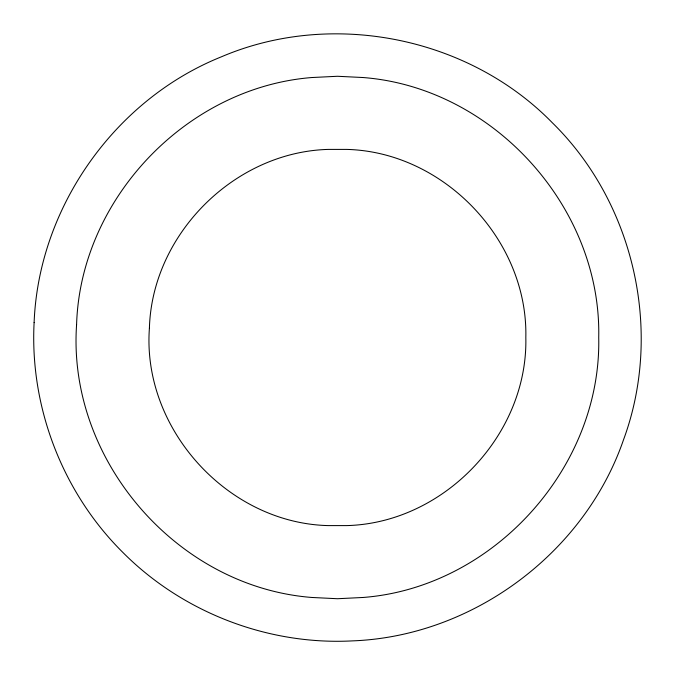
<?xml version="1.0" encoding="UTF-8"?>
<svg xmlns="http://www.w3.org/2000/svg" width="675" height="675" viewBox="0 0 675 675"><rect width="100%" height="100%" fill="white"/><g stroke="black" fill="none" stroke-linecap="round" stroke-linejoin="round"><path stroke-width="1.01" d="M34.113 322.599C29.641 407.126 62.632 492.649 122.715 552.285C182.334 612.352 267.823 645.342 352.333 640.887L352.384 640.887C472.424 636.398 584.356 553.399 623.498 439.83C663.348 331.965 634.433 203.183 552.285 122.715C468.349 36.796 331.687 9.61 221.257 56.869C114.573 99.773 38.576 207.689 34.113 322.599M76.587 324.683C67.162 459.768 176.884 586.972 311.892 597.468L337.5 598.725L363.108 597.468C493.045 587.469 601.518 467.8 598.725 337.5C601.518 207.2 493.045 87.531 363.108 77.532L337.5 76.275L311.892 77.532C186.545 87.396 80.291 198.998 76.587 324.683M149.403 328.261C141.936 428.65 227.627 523.192 328.269 525.597L346.731 525.597C443.998 523.091 528.086 434.776 525.825 337.5C528.086 240.224 443.998 151.909 346.731 149.403L328.269 149.403C234.343 151.993 152.002 234.335 149.403 328.261"/></g></svg>
